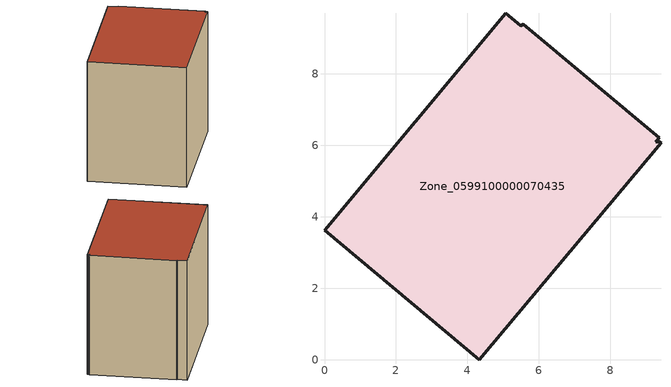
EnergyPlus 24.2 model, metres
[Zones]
Zone_0599100000070435
 floor ground (C_G): 5.56,9.39 9.36,6.21 9.27,6.1 9.37,6.11 9.41,6.07 4.33,0 0,3.62 5.07,9.7 5.5,9.34 z0
 wall outside (C_F): 5.56,9.39 5.5,9.34 5.07,9.7 0,3.62 4.33,0 9.41,6.07 9.37,6.11 9.27,6.1 9.36,6.21 5.56,9.39 z0:7.3
 roof outside (C_R): 9.36,6.21 5.56,9.39 5.5,9.34 5.07,9.7 0,3.62 4.33,0 9.41,6.07 9.37,6.11 9.27,6.1 z7.3
[BUILDING]
Pand.0599100000070435: North Axis=0; Terrain=City; Loads Convergence Tolerance Value=0.04; Temperature Convergence Tolerance Value=0.4; Solar Distribution=FullExterior; Maximum Number of Warmup Days=25; Minimum Number of Warmup Days=1
[Site:Location]
Rotterdam.The.Hague.AP_ZH_NLD Design_Conditions: Latitude=51.96; Longitude=4.45; Time Zone=1; Elevation=-4.5
[SITE:GROUNDTEMPERATURE:BUILDINGSURFACE]
18, 18, 18, 18, 18, 18, 18, 18, 18, 18, 18, 18
[MATERIAL] Thermal Absorptance=0.9; Solar Absorptance=0.7; Visible Absorptance=0.7
Name | Roughness | Thickness | Conductivity | Density | Specific Heat
G.TC.1946 | MediumSmooth | 0.15 | 1 | 540 | 1210
F.TC.1946 | Rough | 0.3 | 0.857143 | 1920 | 840
R.TC.1946 | MediumRough | 0.2 | 0.909091 | 1500 | 1000
[CONSTRUCTION]
C_G: G.TC.1946
C_F: F.TC.1946
C_R: R.TC.1946
[ZONE]
Zone_0599100000070435: Type=1; Multiplier=1; Ceiling Height=Autocalculate; Volume=Autocalculate; Floor Area=autocalculate; Part of Total Floor Area=Yes
[ZONEINFILTRATION:DESIGNFLOWRATE]
Infil_Zone_0599100000070435: Zone or ZoneList or Space or SpaceList=Zone_0599100000070435; Schedule=AlwaysOn; Design Flow Rate Calculation Method=Flow/Area; Flow Rate per Floor Area=0.003; Constant Term Coefficient=1; Temperature Term Coefficient=0; Velocity Term Coefficient=0; Velocity Squared Term Coefficient=0
[HVACTEMPLATE:ZONE:IDEALLOADSAIRSYSTEM]
Zone_0599100000070435: Maximum Heating Supply Air Temperature=50; Minimum Cooling Supply Air Temperature=13; Maximum Heating Supply Air Humidity Ratio=0.0156; Minimum Cooling Supply Air Humidity Ratio=0.0077; Heating Limit=NoLimit; Cooling Limit=NoLimit; Dehumidification Control Type=ConstantSensibleHeatRatio; Cooling Sensible Heat Ratio=0.7; Dehumidification Setpoint=60; Humidification Control Type=None; Humidification Setpoint=30; Outdoor Air Method=None; Outdoor Air Flow Rate per Person=0.00944; Outdoor Air Flow Rate per Zone Floor Area=0; Outdoor Air Flow Rate per Zone=0; Demand Controlled Ventilation Type=None; Outdoor Air Economizer Type=NoEconomizer; Heat Recovery Type=None; Sensible Heat Recovery Effectiveness=0.7; Latent Heat Recovery Effectiveness=0.65
[ZONECONTROL:THERMOSTAT]
ThermostatControl_Zone_0599100000070435: Zone or ZoneList=Zone_0599100000070435; Control Type Schedule=DualSetpointControlType; Control 1=Thermostat_Zone_0599100000070435; Temperature Difference Between Cutout And Setpoint=0
[THERMOSTATSETPOINT:DUALSETPOINT]
Thermostat_Zone_0599100000070435: Heating Setpoint Temperature Schedule=HeatingSetpoint_Zone_0599100000070435; Cooling Setpoint Temperature Schedule=CoolingSetpoint_Zone_0599100000070435
[SCHEDULE:COMPACT]
HeatingSetpoint_Zone_0599100000070435: Through: 12/31, For: AllDays, Until: 24:00, 21
CoolingSetpoint_Zone_0599100000070435: Through: 12/31, For: AllDays, Until: 24:00, 24
DualSetpointControlType: Through: 12/31, For: AllDays, Until: 24:00, 4
AlwaysOn: Through: 12/31, For: AllDays, Until: 24:00, 1
